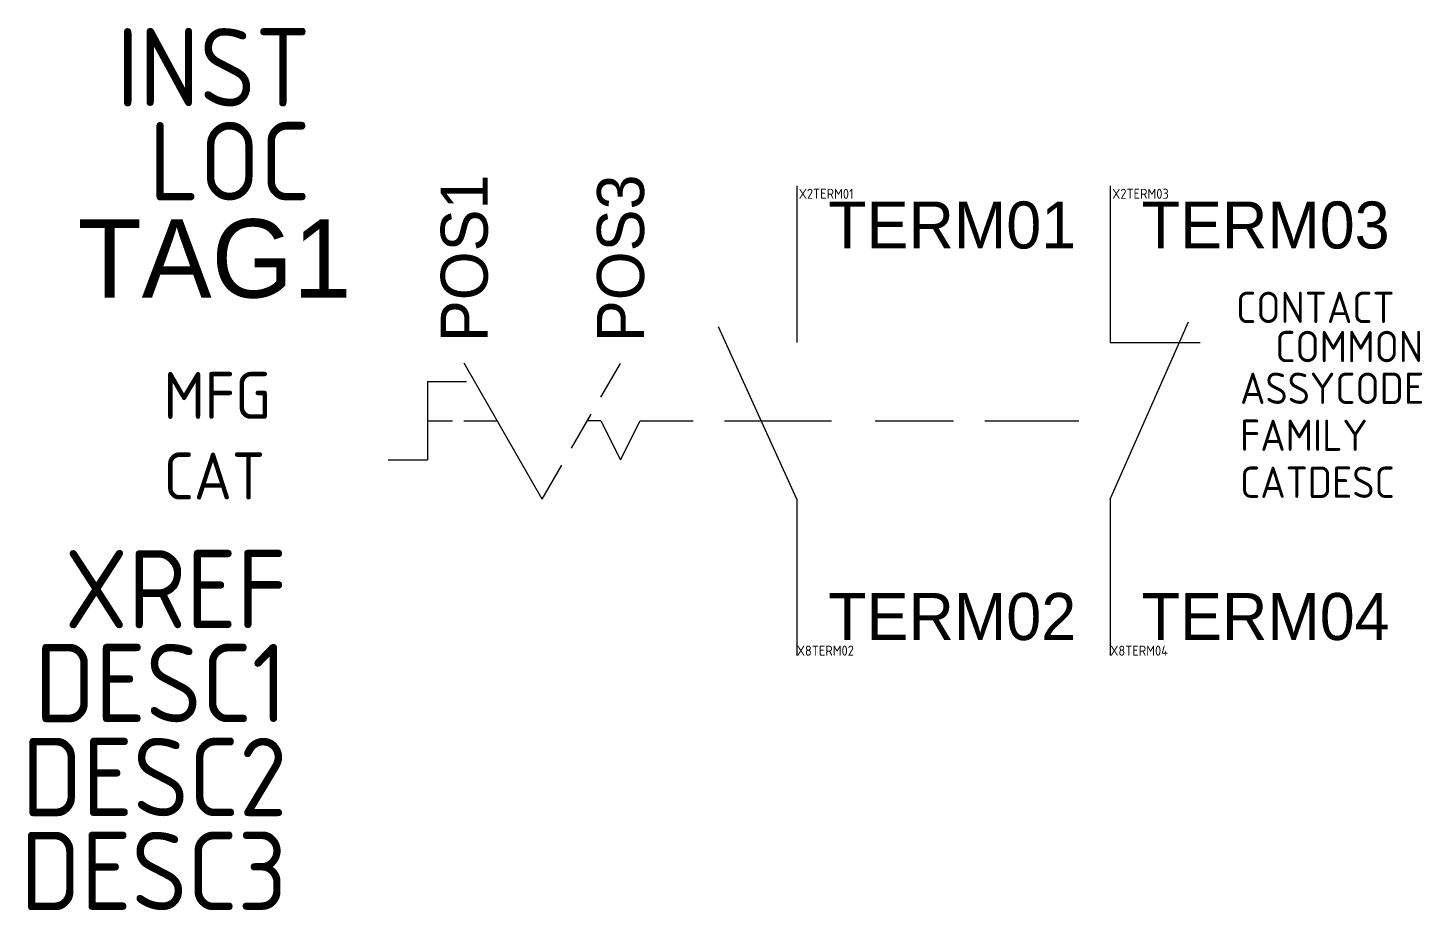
# Model space of a CAD drawing. Header units: millimetres. Extents: x -24.5 to 19.9, y -15.6 to 12.5.
import ezdxf
from ezdxf.enums import TextEntityAlignment as Align

# ---------------------------------------------------------------- set-up
doc = ezdxf.new("R2010")
doc.units = ezdxf.units.MM
doc.styles.add('WD_IEC', font='isocp2.shx', dxfattribs={"width": 0.9, "height": 4})

msp = doc.modelspace()

# ---------------------------------------------------------------- linework, layer by layer
for p, q in [((0, 7.5), (0, 2.5)), ((10, 7.5), (10, 2.5)), ((10, -2.5), (12.496, 3.158)), ((0, -2.5), (-2.5, 3)), ((10, 2.5), (12.868, 2.5)), ((-8.125, -2.5), (-10.613, 1.834)), ((-6.25, 0.748), (-5.625, 1.83)), ((-11.784, 1.253), (-10.534, 1.253)), ((-11.784, 1.253), (-11.784, -1.247)), ((-11.784, 0), (-10.984, 0)), ((-10.625, 0), (-9.568, 0)), ((-7.187, -0.876), (-6.562, 0.206)), ((-6.25, 0), (-6.682, 0)), ((-6.25, 0), (-5.625, -1.25)), ((-5.625, -1.25), (-5, 0)), ((-5, 0), (-3.312, 0)), ((-2.312, 0), (1.111, 0)), ((2.5, 0), (2.5, 0)), ((2.5, 0), (5, 0)), ((6, 0), (9, 0)), ((-13.034, -1.247), (-11.784, -1.247)), ((-8.125, -2.5), (-7.5, -1.417)), ((0, -2.5), (0, -7.5)), ((10, -2.5), (10, -7.5))]:
    msp.add_line(p, q)

# ---------------------------------------------------------------- texts
at = {"style": 'WD_IEC', "flags": 1}
for tag, p in [('INST', (-15.513, 10.036)), ('LOC', (-15.513, 7.036)), ('DESC1', (-16.261, -9.625)), ('DESC2', (-16.261, -12.625)), ('DESC3', (-16.261, -15.625))]:
    msp.add_attdef(tag, text='', height=2.5, dxfattribs=at).set_placement(p, align=Align.RIGHT)
at = {"flags": 8}
for tag, text, p in [('POS1', '1', (-10.611, 2.51)), ('POS3', '2', (-5.625, 2.51))]:
    msp.add_attdef(tag, text=text, height=1.5, rotation=90, dxfattribs=at).set_placement(p, align=Align.MIDDLE_LEFT)
at = {"style": 'WD_IEC', "flags": 1}
for tag, p, s, height in [('X2TERM01', (0.062, 7.086), '', 0.32), ('X2TERM03', (10.062, 7.086), '', 0.32), ('CONTACT', (14.014, 3.119), 'NC', 1), ('COMMON', (15.264, 1.869), '02', 1), ('MFG', (-20.204, 0.059), 'ACKO', 1.5), ('ASSYCODE', (14.142, 0.537), '', 1), ('FAMILY', (14.142, -0.963), 'PB_ACKO', 1), ('CAT', (-20.204, -2.513), 'XB2-BD(J)25', 1.5), ('CATDESC', (14.142, -2.463), '', 1), ('X8TERM02', (0, -7.5), '', 0.32), ('X8TERM04', (10, -7.5), '', 0.32)]:
    msp.add_attdef(tag, p, s, height=height, dxfattribs=at)
for tag, p, s in [('TERM01', (1, 5.5), '13'), ('TERM03', (11, 5.5), '11'), ('TERM02', (1, -7), '14'), ('TERM04', (11, -7), '12')]:
    msp.add_attdef(tag, p, s, height=1.5)
msp.add_attdef('TAG1', text='S', height=2.5).set_placement((-14.212, 3.933), align=Align.RIGHT)
at = {"lineweight": 15, "style": 'WD_IEC', "flags": 1}
msp.add_attdef('XREF', text='', height=2.5, dxfattribs=at).set_placement((-16.261, -6.625), align=Align.RIGHT)

doc.saveas('drawing.dxf')
